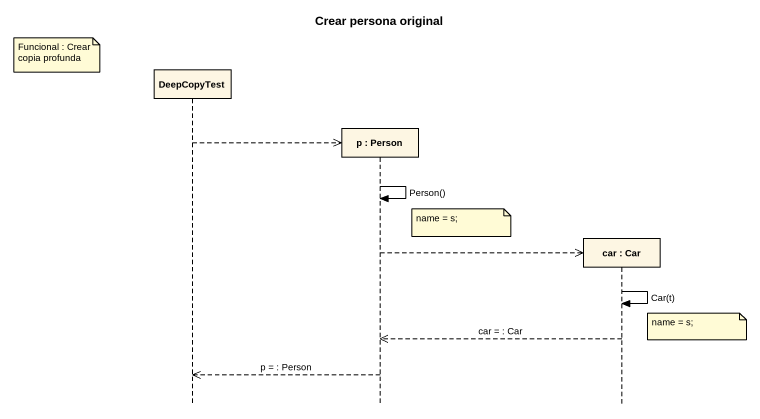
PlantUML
@startuml
title Crear persona original
hide footbox
participant DeepCopyTest
participant "p : Person" as p
participant "car : Car" as car

note left of DeepCopyTest : Funcional : Crear copia profunda
DeepCopyTest -->> p **
p -> p : Person()
note right of p : name = s;
p -->> car **
car -> car : Car(t)
note right of car : name = s;
car -->> p : car = : Car
p -->> DeepCopyTest : p = : Person
@enduml
